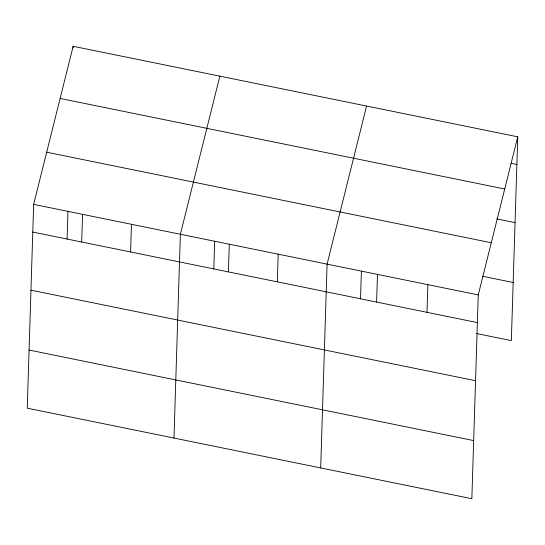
<?xml version="1.0" encoding="UTF-8"?>
<svg xmlns="http://www.w3.org/2000/svg" width="545" height="545" viewBox="0 0 545 545"><rect width="100%" height="100%" fill="white"/><g stroke="black" fill="none" stroke-linecap="round" stroke-linejoin="round"><path stroke-width="0.82" d="M33.654 204.382L27.25 408.178L471.847 498.716L478.251 294.92L517.75 136.822L73.153 46.284L33.654 204.382L478.251 294.92M67.09 239.132L67.968 211.337M73.098 47.967L73.153 46.284M81.689 242.014L82.561 214.342M130.596 251.974L131.468 224.302M173.971 438.051L180.375 234.255L219.867 76.164M213.81 269.012L214.682 241.21M228.409 271.894L229.275 244.215M277.316 281.854L278.182 254.174M320.685 467.93L327.089 264.134L366.587 106.043M360.524 298.885L361.403 271.09M376.609 302.073L377.474 274.394M426.994 312.333L427.866 284.66M517.75 136.822L511.346 340.618L476.65 333.554M511.101 163.323L516.878 164.501M60.12 98.454L504.718 188.999M496.883 218.92L515.052 222.619M46.686 152.212L491.283 242.75M482.611 276.274L513.172 282.501M32.782 232.054L477.386 322.592M30.956 290.172L475.553 380.717M29.076 350.054L473.673 440.592"/></g></svg>
